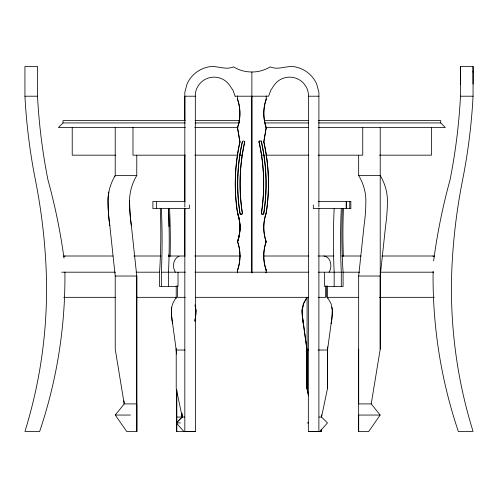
<?xml version="1.0" encoding="UTF-8"?>
<svg xmlns="http://www.w3.org/2000/svg" width="498" height="498" viewBox="0 0 498 498"><rect width="100%" height="100%" fill="white"/><g stroke="black" fill="none" stroke-linecap="round" stroke-linejoin="round"><path stroke-width="0.75" d="M176.547 431.542L176.547 389.903L176.547 431.542L183.42 431.542M176.728 389.623L176.728 431.542L176.728 389.903M238.237 101.156A44.21 43.824 0 0 0 237.496 98.822L237.515 99.482A44.21 43.824 0 0 1 237.509 127.974L239.918 142.223M238.305 239.644A44.31 43.924 0 0 1 237.577 241.953L237.577 241.325A44.31 43.924 0 0 0 239.351 219.855A44.31 43.924 0 0 1 237.577 241.325L237.565 241.953A44.21 43.824 0 0 1 237.565 270.445L237.565 269.816A44.21 43.824 0 0 0 239.357 248.315M251.789 272.823L251.864 96.245L251.938 272.823M263.809 142.223L266.218 127.974A44.21 43.824 0 0 1 266.218 99.482L266.218 95.921M308.48 395.904L306.905 388.353L306.905 350.026L303.313 323.681A52.913 37.412 -90 0 1 302.105 310.509M321.272 429.214L321.272 431.542L321.272 429.382M319.834 431.542L327.466 422.895L321.527 417.056L327.516 388.353L327.516 350.026L331.108 323.681A52.913 37.412 90 0 0 332.315 310.509L331.102 303.811L327.516 297.331L358.747 297.331M358.666 431.542L358.666 415.052L380.136 415.052L368.701 431.542L358.666 431.542L358.666 276.029L364.05 225.762A126.722 89.603 -90 0 0 365.856 200.626C365.856 191.786 363.167 183.065 358.666 175.495L358.666 155.382M358.666 349.142L358.666 403.909L371.234 403.909L380.142 415.052M371.234 403.909L380.223 349.142L380.223 276.029L385.608 225.762A126.722 89.603 90 0 0 387.413 200.626C387.413 191.786 384.724 183.065 380.223 175.495L358.666 175.495M460.494 84.125L460.494 66.458L473.063 66.458L473.063 96.207A590.734 590.734 0 0 1 462.586 180.008A590.734 590.734 0 0 0 452.109 263.809A479.194 479.194 0 0 0 473.063 431.417L458.372 431.542A481.336 481.336 0 0 1 433.111 271.292M473.063 84.125L473.063 66.458M265.465 215.105A44.31 43.924 0 0 0 266.169 241.325A44.21 43.824 0 0 0 266.162 269.816L266.15 272.823L266.15 272.194M123.99 400.809L124.207 403.909L115.306 415.052L126.741 431.542L136.776 431.542L136.776 276.029L131.385 225.762A126.722 89.603 -90 0 1 129.58 200.626C129.586 191.786 132.275 183.065 136.776 175.495L136.776 155.382M303.313 323.681A73.555 73.555 0 0 1 302.112 310.509L303.319 303.811L306.905 297.331M302.498 316A52.913 37.412 -90 0 1 302.286 310.509L303.5 303.811L307.085 297.331L307.085 388.353L308.505 395.151M318.888 206.994L318.907 92.304L316.728 84.125A29.575 29.575 0 0 0 296.808 67.286C287.856 64.429 278.93 70.784 270.209 66.875A34.997 34.997 0 0 1 251.87 71.998A34.997 34.997 0 0 1 233.525 66.875C224.81 70.784 215.877 64.429 206.925 67.286A29.575 29.575 0 0 0 187.005 84.125L184.826 92.304L184.845 120.79M308.337 431.542L308.424 94.035A18.887 18.887 0 0 0 274.049 85.357L270.731 90.35L268.627 96.207L235.106 96.207M321.733 414.747L321.527 417.056L319.075 417.056M171.729 307.148L171.43 310.509A73.555 73.555 0 0 0 172.632 323.681A52.913 37.412 -90 0 1 171.418 310.509A18.918 18.918 0 0 1 171.729 307.148L173.067 302.709L176.217 297.331M115.219 127.532L115.219 175.495C110.724 183.065 108.016 191.786 108.035 200.626A177.307 177.307 0 0 0 109.834 225.762L115.219 276.029L115.225 349.142L124.207 403.909L136.776 403.909L136.776 431.542L136.776 276.029L115.219 276.029M263.809 141.588L266.094 128.092M329.066 272.194C332.521 266.965 331.108 257.043 323.98 256.009M185.25 122.925L63.009 122.925L58.409 127.532L185.3 127.532M180.469 422.895L176.273 422.895L182.212 417.056L181.87 413.209L182.212 417.056L176.273 422.895L183.899 431.542L195.415 431.542L195.316 94.035A18.887 18.887 0 0 1 229.684 85.357L233.008 90.35L235.112 96.207M179.081 256.215C173.036 258.611 172.14 267.158 175.321 272.194M63.794 256.215L65.443 256.009M63.763 256.215L64.964 256.009M37.506 96.207L37.506 66.458L24.937 66.458L24.937 96.207L37.506 96.207A590.734 590.734 0 0 0 47.982 180.008A597.781 597.781 0 0 1 63.999 258.157M195.421 96.207L184.826 96.207L184.826 206.994M308.318 96.207L318.888 96.207M433.621 260.983A597.781 597.781 0 0 1 450.018 180.008A590.734 590.734 0 0 0 460.494 96.207L473.063 96.207M185.25 120.622L63.009 120.622L63.009 122.925M195.135 120.622L239.457 120.622M264.282 120.622L308.604 120.622M318.49 120.622L440.724 120.622L440.724 122.925L445.33 127.532L318.272 127.532M195.278 122.925L239.457 122.925M265.054 122.925L308.455 122.925M318.49 122.925L440.724 122.925M194.799 127.532L238 127.532M265.808 127.532L308.387 127.532M115.629 155.171L72.222 155.171L72.222 127.532M185.3 155.171L132.985 155.171L132.985 127.532M194.88 155.171L238.007 155.171M239.476 155.171L242.626 155.171M261.108 155.171L264.257 155.171M265.808 155.171L308.86 155.171M318.11 155.171L362.743 155.171L362.743 127.532M379.445 155.171L431.511 155.171L431.511 127.532M115.219 175.495L136.776 175.495M114.845 176.161L115.219 176.161M185.231 201.379L152.892 201.379L152.892 208.562L189.333 208.562L189.333 204.971M318.129 201.379L350.847 201.379L350.847 208.562L313.317 208.562L313.317 204.971M65.755 256.009L112.99 256.009M133.875 256.009L160.985 256.009M168.71 256.009L184.982 256.009M194.824 256.009L240.546 256.009M263.467 256.009L308.766 256.009M318.216 256.009L333.934 256.009M341.659 256.009L361.025 256.009M381.91 256.009L432.245 256.009M432.557 256.009L434.237 256.215M61.721 272.194L115.555 272.194M136.066 272.194L159.677 272.194M161.358 208.562A89.565 11.193 -90 0 1 161.358 272.194L185.362 272.194M194.998 272.194L308.797 272.194M318.434 272.194L341.292 272.194L341.292 286.562M342.537 272.194L359.606 272.194M380.254 272.194L433.64 272.194M358.666 276.029L380.223 276.029M63.694 297.331L115.555 297.331M136.458 297.331L176.709 297.331M185.362 297.331L177.406 297.331L177.406 285.902M195.247 297.331L308.598 297.331M318.129 297.331L325.655 297.331L325.655 285.902M379.345 297.331L434.306 297.331M185.019 350.026L176.217 350.026L172.625 323.681M308.486 350.026L307.085 350.026L303.487 323.681A52.913 37.412 -90 0 1 303.301 322.586M318.11 350.026L327.516 350.026M115.299 415.052L130.482 415.052M176.728 417.056L184.665 417.056M307.142 422.895L308.536 422.895M184.826 431.417L195.397 431.417M308.318 431.417L318.888 431.417M308.318 431.542L321.453 431.542L321.453 429.382M433.023 256.009L434.206 256.215M195.048 304.919L195.888 310.509A73.555 73.555 0 0 1 195.054 321.49A52.913 37.412 90 0 0 195.895 310.509M195.172 306.027L195.403 307.148M182.212 417.056L176.224 388.353L176.217 348.476M239.395 106.441A44.21 43.824 0 0 1 237.509 127.345L239.918 141.588M307.042 351.569L306.905 350.026L306.905 388.353M195.571 308.262L195.708 310.509A52.913 37.412 90 0 1 195.502 316A52.913 37.412 -90 0 0 195.714 310.509M237.565 269.816L237.577 272.823L237.577 272.194M266.218 98.853L266.218 99.482M266.218 127.974L266.218 127.345A44.21 43.824 0 0 1 266.025 99.426M266.162 269.816L266.162 270.445A44.21 43.824 0 0 1 266.162 241.953L266.162 241.325L266.169 241.953A44.31 43.924 0 0 1 266.193 213.43M237.509 98.853L237.509 99.482L237.509 95.921M237.509 127.345L237.509 127.974M473.063 71.432L473.063 71.998M460.494 66.458L460.494 96.207M380.223 127.532L380.223 349.142M349.764 201.379L349.764 208.562M334.164 286.562L334.164 272.194A89.565 11.193 -90 0 1 334.164 208.562M327.516 285.902L327.516 298.389M327.516 346.925L327.516 388.353M326.514 285.902L326.514 297.331M324.64 272.194L324.64 286.562L343.085 286.562L343.085 272.194A80.552 10.066 90 0 1 342.35 208.562M318.907 208.438L318.888 431.542M251.87 71.998L251.87 96.207M184.845 155.345L184.845 200.806M184.845 208.438L184.845 256.078M184.826 208.438L184.826 431.542M178.016 272.194L178.016 286.562L159.565 286.562L159.565 272.194A80.552 10.066 90 0 0 160.306 208.562M176.217 285.902L176.217 298.389M168.492 286.562L168.492 272.194A89.565 11.193 -90 0 0 168.492 208.562M161.358 272.194L161.358 286.562M156.366 201.379L156.372 208.562M302.112 310.509A18.918 18.918 0 0 1 302.417 307.148M303.494 323.675A52.913 37.412 90 0 1 302.286 310.509M302.965 320.395A52.913 37.412 -90 0 1 302.703 318.197M195.583 307.148A18.918 18.918 0 0 1 195.888 310.509M64.896 272.045A481.336 481.336 0 0 1 39.628 431.542L24.937 431.417A479.194 479.194 0 0 0 45.891 263.809A590.734 590.734 0 0 0 35.414 180.008A590.734 590.734 0 0 1 24.937 96.207M242.314 142.223A1.195 1.189 0 0 1 243.516 141.034A1.195 1.189 0 0 1 244.711 142.223A194.513 192.819 0 0 0 242.345 213.461A1.195 1.189 0 0 1 241.15 214.65A1.195 1.189 0 0 1 239.949 213.461A194.513 192.819 0 0 1 242.358 142.079M237.558 241.293A44.21 43.824 0 0 1 238.76 245.39M238.891 245.944A44.21 43.824 0 0 1 239.258 247.755M237.552 212.833A44.31 43.924 0 0 1 238.741 216.891A44.31 43.924 0 0 0 237.565 212.833A194.513 192.819 0 0 1 239.961 141.451M239.961 142.079A194.513 192.819 0 0 0 237.565 213.461A44.31 43.924 0 0 1 237.565 241.953M239.245 159.099A194.513 192.819 0 0 0 239.961 212.833A1.195 1.189 0 0 0 241.15 214.022A1.195 1.189 0 0 0 242.345 212.833M239.32 158.501A194.513 192.819 0 0 1 241.138 147.296M241.281 146.568A194.513 192.819 0 0 1 242.196 142.179M242.314 141.588A1.195 1.189 0 0 1 242.358 141.283M244.667 141.283A1.195 1.189 0 0 1 244.711 141.588M242.24 212.092A194.513 192.819 0 0 1 244.755 141.451M238.393 101.71A44.21 43.824 0 0 1 238.835 103.503M238.959 104.063A44.21 43.824 0 0 1 239.301 105.875M259.016 142.223A1.195 1.189 0 0 1 260.211 141.034A1.195 1.189 0 0 1 261.413 142.223M265.627 214.557A44.31 43.924 0 0 1 266 213.374M259.06 142.36A194.513 192.819 0 0 1 261.369 213.605M263.778 213.461A1.195 1.189 0 0 1 262.577 214.65A1.195 1.189 0 0 1 261.382 213.461M261.45 142.36A194.513 192.819 0 0 1 263.766 213.605M263.847 141.731A194.513 192.819 0 0 1 266.162 212.976M263.847 142.36A194.513 192.819 0 0 1 266.162 213.605M265.253 165.921A194.513 192.819 0 0 1 263.766 212.976M261.456 141.731A194.513 192.819 0 0 1 263.697 153.471M263.809 154.206A194.513 192.819 0 0 1 265.197 165.324M263.778 212.833A1.195 1.189 0 0 1 262.577 214.022A1.195 1.189 0 0 1 261.382 212.833M259.016 141.588A1.195 1.189 0 0 1 259.06 141.283M259.178 140.996A1.195 1.189 0 0 1 259.365 140.753M261.058 140.753A1.195 1.189 0 0 1 261.251 140.996M261.369 141.283A1.195 1.189 0 0 1 261.413 141.588M259.06 141.731A194.513 192.819 0 0 1 262.203 207.056M262.122 207.654A194.513 192.819 0 0 1 261.369 212.976M341.292 272.194A89.565 11.193 -90 0 1 341.292 208.562M131.391 225.762A126.722 89.603 90 0 1 129.58 200.626M108.838 192.085A45.841 45.841 0 0 0 108.035 200.626A126.722 89.603 -90 0 0 109.834 225.762M332.004 307.148A18.918 18.918 0 0 1 332.309 310.509A73.555 73.555 0 0 1 331.108 323.681M237.565 213.461A44.31 43.924 0 0 1 239.364 234.931M239.264 235.523A44.31 43.924 0 0 1 238.897 237.303M238.76 237.895A44.31 43.924 0 0 1 238.467 239.065M343.346 256.327A80.552 10.066 -90 0 1 343.433 208.562M169.575 208.562A89.565 11.193 -90 0 1 170.123 256.551M168.517 208.562A80.552 10.066 -90 0 1 168.978 226.634M168.654 254.827A80.552 10.066 -90 0 1 168.604 256.327M176.566 353.879L176.224 350.026L176.566 353.879M346.284 208.562L346.284 201.379L346.278 208.562M195.035 320.395A52.913 37.412 90 0 0 195.297 318.197A52.913 37.412 -90 0 1 195.035 320.395M239.245 219.263A44.31 43.924 0 0 0 238.884 217.483A44.31 43.924 0 0 1 239.258 219.263"/></g></svg>
